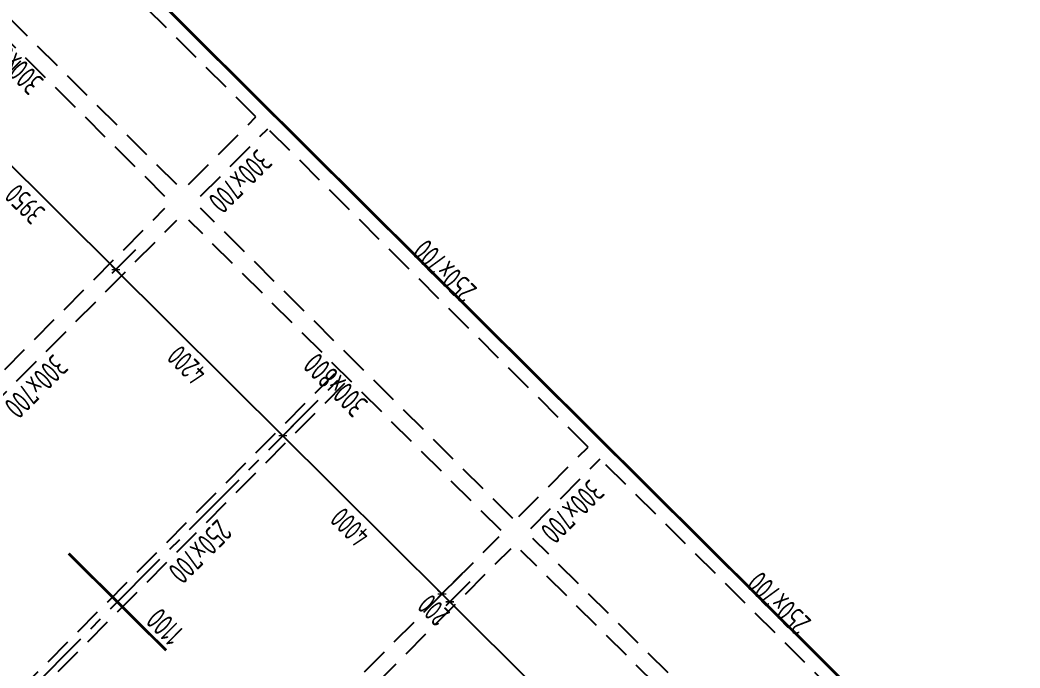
# Model space of a CAD drawing. Extents: x 517450926 to 520131079, y 3499134486 to 3500888201.
# Drawn here: x 518507917 to 518525741, y 3500346474 to 3500358029 of the extents above; entities that cross this region are included whole.
import ezdxf
from ezdxf.enums import TextEntityAlignment as Align

# ---------------------------------------------------------------- set-up
doc = ezdxf.new("R2010")
doc.units = 0
doc.header["$LTSCALE"] = 1000
doc.header["$MEASUREMENT"] = 0
doc.linetypes.add('CENTER', pattern=[2, 1.25, -0.25, 0.25, -0.25])
doc.linetypes.add('DASHED', pattern=[0.75, 0.5, -0.25])
doc.layers.get('0').update_dxf_attribs({"linetype": 'CONTINUOUS'})
doc.layers.get('Defpoints').update_dxf_attribs({"color": 2, "linetype": 'CONTINUOUS'})
for name, color, linetype in [('S_AXIS', 8, 'CENTER'), ('S_AXIS_DIMS', 3, 'CONTINUOUS'), ('S_BEAM', 4, 'DASHED'), ('S_BEAM_SECD_TEXT_HORZ', 9, 'CONTINUOUS'), ('S_BEAM_TEXT_HORZ', 7, 'CONTINUOUS'), ('S_BEAM_TEXT_VERT', 41, 'CONTINUOUS'), ('S_FLOR_ENHN', 91, 'DASHED'), ('S_FLOR_TEXT', 51, 'CONTINUOUS'), ('S_PLAN_REIN', 1, 'CONTINUOUS')]:
    doc.layers.add(name, color=color, linetype=linetype)
doc.styles.add('TH-STYLE3', font='tssdeng.shx', dxfattribs={"width": 0.7, "bigfont": 'tssdchn.shx'})
doc.styles.add('样式 1', font='Tssdeng.shx', dxfattribs={"width": 0.7, "bigfont": 'Tssdchn.shx'})
doc.dimstyles.new('TSSD_100_100', dxfattribs={"dimtxt": 375, "dimasz": 100, "dimexe": 100, "dimexo": 0, "dimgap": 125, "dimtad": 1, "dimdec": 1, "dimdsep": 46, "dimtxsty": 'TH-STYLE3', "dimblk": 'ARCHTICK', "dimcen": -100, "dimdle": 100, "dimclrt": 7, "dimadec": 0, "dimazin": 0, "dimtfac": 1, "dimtdec": 1, "dimtix": 1, "dimtmove": 2, "dimatfit": 3, "dimldrblk": 'ARCHTICK', "dimfxl": 500, "dimfxlon": 1, "dimtolj": 1, "dimtzin": 0, "dimarcsym": 0})

# ---------------------------------------------------------------- blocks, each defined once
blk = doc.blocks.new('_ArchTick')
at = {"color": 0, "const_width": 0.25}
blk.add_lwpolyline([(-0.53, -0.53), (0.53, 0.53)], dxfattribs=at)
blk = doc.blocks.new('*D228')
at = {"layer": 'Defpoints', "color": 0, "transparency": 16777216}
for p in [(518516598, 3500348678), (518515579, 3500347654), (518519646, 3500345787)]:
    blk.add_point(p, dxfattribs=at)
at = {"layer": 'S_AXIS_DIMS', "color": 0, "lineweight": -2, "transparency": 16777216}
for p, q in [((518515932, 3500348008), (518515509, 3500347583)), ((518518628, 3500344622), (518515509, 3500347724)), ((518518910, 3500345047), (518518487, 3500344621))]:
    blk.add_line(p, q, dxfattribs=at)
at = {"layer": 'S_AXIS_DIMS', "color": 0, "lineweight": -2, "transparency": 16777216, "xscale": 100, "yscale": 100, "zscale": 100}
for p, rotation in [((518515579, 3500347654), 135.1572922653654), ((518518557, 3500344692), 315.1572922653655)]:
    blk.add_blockref('_ArchTick', p, dxfattribs=dict(at, rotation=rotation))
at = {"layer": 'S_AXIS_DIMS', "color": 7, "transparency": 16777216, "insert": (518516848, 3500345951), "char_height": 375, "attachment_point": 5, "rotation": 135.1573, "style": 'TH-STYLE3'}
blk.add_mtext('\\A1;4200', dxfattribs=at)
blk = doc.blocks.new('*D229')
at = {"layer": 'Defpoints', "color": 0, "transparency": 16777216}
for p in [(518516456, 3500348819), (518516598, 3500348678), (518515438, 3500347795)]:
    blk.add_point(p, dxfattribs=at)
at = {"layer": 'S_AXIS_DIMS', "color": 0, "lineweight": -2, "transparency": 16777216}
for p, q in [((518515790, 3500348149), (518515367, 3500347724)), ((518515438, 3500347795), (518515367, 3500347865)), ((518515932, 3500348008), (518515509, 3500347583)), ((518515579, 3500347654), (518515438, 3500347795)), ((518515579, 3500347654), (518515650, 3500347583))]:
    blk.add_line(p, q, dxfattribs=at)
at = {"layer": 'S_AXIS_DIMS', "color": 0, "lineweight": -2, "transparency": 16777216, "xscale": 100, "yscale": 100, "zscale": 100}
for p, rotation in [((518515438, 3500347795), 315.1572922653655), ((518515579, 3500347654), 135.1572922653654)]:
    blk.add_blockref('_ArchTick', p, dxfattribs=dict(at, rotation=rotation))
at = {"layer": 'S_AXIS_DIMS', "color": 7, "transparency": 16777216, "insert": (518515288, 3500347503), "char_height": 375, "attachment_point": 5, "rotation": 135.1573, "style": 'TH-STYLE3'}
blk.add_mtext('\\A1;200', dxfattribs=at)
blk = doc.blocks.new('*D230')
at = {"layer": 'Defpoints', "color": 0, "transparency": 16777216}
for p in [(518513690, 3500351710), (518512602, 3500350615), (518516456, 3500348819)]:
    blk.add_point(p, dxfattribs=at)
at = {"layer": 'S_AXIS_DIMS', "color": 0, "lineweight": -2, "transparency": 16777216}
for p, q in [((518512954, 3500350970), (518512531, 3500350544)), ((518515509, 3500347724), (518512531, 3500350686)), ((518515790, 3500348149), (518515367, 3500347724))]:
    blk.add_line(p, q, dxfattribs=at)
at = {"layer": 'S_AXIS_DIMS', "color": 0, "lineweight": -2, "transparency": 16777216, "xscale": 100, "yscale": 100, "zscale": 100}
for p, rotation in [((518512602, 3500350615), 135.1572922653654), ((518515438, 3500347795), 315.1572922653655)]:
    blk.add_blockref('_ArchTick', p, dxfattribs=dict(at, rotation=rotation))
at = {"layer": 'S_AXIS_DIMS', "color": 7, "transparency": 16777216, "insert": (518513799, 3500348983), "char_height": 375, "attachment_point": 5, "rotation": 135.1573, "style": 'TH-STYLE3'}
blk.add_mtext('\\A1;4000', dxfattribs=at)
blk = doc.blocks.new('*D231')
at = {"layer": 'Defpoints', "color": 0, "transparency": 16777216}
for p in [(518510606, 3500354565), (518509624, 3500353577), (518513690, 3500351710)]:
    blk.add_point(p, dxfattribs=at)
at = {"layer": 'S_AXIS_DIMS', "color": 0, "lineweight": -2, "transparency": 16777216}
for p, q in [((518509976, 3500353932), (518509553, 3500353506)), ((518512672, 3500350545), (518509553, 3500353648)), ((518512954, 3500350970), (518512531, 3500350544))]:
    blk.add_line(p, q, dxfattribs=at)
at = {"layer": 'S_AXIS_DIMS', "color": 0, "lineweight": -2, "transparency": 16777216, "xscale": 100, "yscale": 100, "zscale": 100}
for p, rotation in [((518509624, 3500353577), 135.1572922653654), ((518512602, 3500350615), 315.1572922653655)]:
    blk.add_blockref('_ArchTick', p, dxfattribs=dict(at, rotation=rotation))
at = {"layer": 'S_AXIS_DIMS', "color": 7, "transparency": 16777216, "insert": (518510892, 3500351875), "char_height": 375, "attachment_point": 5, "rotation": 135.1573, "style": 'TH-STYLE3'}
blk.add_mtext('\\A1;4200', dxfattribs=at)
blk = doc.blocks.new('*D232')
at = {"layer": 'Defpoints', "color": 0, "transparency": 16777216}
for p in [(518507912, 3500357457), (518506823, 3500356362), (518510606, 3500354565)]:
    blk.add_point(p, dxfattribs=at)
at = {"layer": 'S_AXIS_DIMS', "color": 0, "lineweight": -2, "transparency": 16777216}
for p, q in [((518507175, 3500356717), (518506752, 3500356292)), ((518509694, 3500353507), (518506752, 3500356433)), ((518509976, 3500353932), (518509553, 3500353506))]:
    blk.add_line(p, q, dxfattribs=at)
at = {"layer": 'S_AXIS_DIMS', "color": 0, "lineweight": -2, "transparency": 16777216, "xscale": 100, "yscale": 100, "zscale": 100}
for p, rotation in [((518506823, 3500356362), 135.1572922653654), ((518509624, 3500353577), 315.1572922653655)]:
    blk.add_blockref('_ArchTick', p, dxfattribs=dict(at, rotation=rotation))
at = {"layer": 'S_AXIS_DIMS', "color": 7, "transparency": 16777216, "insert": (518508003, 3500354748), "char_height": 375, "attachment_point": 5, "rotation": 135.1573, "style": 'TH-STYLE3'}
blk.add_mtext('\\A1;3950', dxfattribs=at)
blk = doc.blocks.new('*D275')
at = {"layer": 'Defpoints', "color": 0, "transparency": 16777216}
for p in [(518518784, 3500350876), (518493334, 3500336844), (518500051, 3500333572), (518500307, 3500332652), (518497398, 3500329372)]:
    blk.add_point(p, dxfattribs=at)
at = {"layer": 'S_AXIS_DIMS', "color": 0, "lineweight": -2, "transparency": 16777216}
blk.add_arc((518500528, 3500332519), 1156, 45.1573, 148.9904, dxfattribs=at)
at = {"layer": 'S_AXIS_DIMS', "color": 0, "lineweight": -2, "transparency": 16777216, "xscale": 100, "yscale": 100, "zscale": 100}
for p, rotation in [((518501343, 3500333339), 315.1572922626805), ((518499537, 3500333115), 238.9904039091502)]:
    blk.add_blockref('_ArchTick', p, dxfattribs=dict(at, rotation=rotation))
at = {"layer": 'S_AXIS_DIMS', "color": 7, "transparency": 16777216, "insert": (518500424, 3500333357), "char_height": 375, "attachment_point": 5, "rotation": 187.0738, "style": 'TH-STYLE3'}
blk.add_mtext('\\A1;104°', dxfattribs=at)

msp = doc.modelspace()

# ---------------------------------------------------------------- linework, layer by layer
at = {"layer": 'S_AXIS'}
msp.add_line((518495426.5173, 3500333345.8371), (518513690.2369, 3500351710.1106), dxfattribs=at)
at = {"layer": 'S_BEAM', "linetype": 'Continuous'}
msp.add_line((518536405.8214, 3500332503.7387), (518500492.6763, 3500368220.2407), dxfattribs=at)
at = {"layer": 'S_BEAM'}
for p, q in [((518512121.99, 3500356302.0167), (518506768.7161, 3500361625.9786)), ((518510711.0818, 3500355096.0573), (518505605.9738, 3500360173.2122)), ((518510499.533, 3500354883.3437), (518505394.4249, 3500359960.4986)), ((518502288.3377, 3500351625.7669), (518508000.1573, 3500357369.034)), ((518510923.2131, 3500355096.6397), (518512121.99, 3500356302.0167)), ((518511135.9267, 3500354885.0908), (518512334.7036, 3500356090.4678)), ((518518042.5184, 3500350413.9063), (518512334.7036, 3500356090.4678)), ((518504999.8445, 3500349140.659), (518510500.1153, 3500354671.2125)), ((518516702.5147, 3500349137.4306), (518511136.509, 3500354672.9596)), ((518505212.5581, 3500348929.1102), (518510712.8289, 3500354459.6636)), ((518516490.9658, 3500348924.717), (518510924.9601, 3500354460.246)), ((518507889.7865, 3500346054.9889), (518513601.6062, 3500351798.2559)), ((518508067.0479, 3500345878.6982), (518513778.8675, 3500351621.9652)), ((518516808.4833, 3500349173.077), (518518042.5184, 3500350413.9063)), ((518517021.1969, 3500348961.5281), (518518255.232, 3500350202.3574)), ((518524033.9513, 3500344455.2796), (518518255.232, 3500350202.3574)), ((518510885.1147, 3500343217.0964), (518516455.9018, 3500348818.5543)), ((518522658.4953, 3500343214.0621), (518517057.0374, 3500348784.8492)), ((518511097.8283, 3500343005.5475), (518516668.6154, 3500348607.0055)), ((518522446.9465, 3500343001.3485), (518516845.4885, 3500348572.1356))]:
    msp.add_line(p, q, dxfattribs=at)
at = {"layer": 'S_FLOR_ENHN', "linetype": 'ByBlock', "const_width": 50}
msp.add_lwpolyline([(518516942.5503, 3500313216.9277), (518518035.5529, 3500314315.9478), (518518319.169, 3500314033.8847), (518536547.6304, 3500332362.7061), (518500492.6763, 3500368220.2407), (518492728.8326, 3500360413.6518), (518484075.4782, 3500344352.6537), (518498334.3794, 3500330171.8274), (518499533.1564, 3500331377.2044), (518510594.2632, 3500320376.6628), (518510171.1655, 3500319951.2356)], close=True, dxfattribs=at)
at = {"layer": 'S_PLAN_REIN', "const_width": 50}
msp.add_lwpolyline([(518508785.1704, 3500348515.2268), (518510522.3326, 3500346787.5765)], dxfattribs=at)

# ---------------------------------------------------------------- texts
at = {"layer": 'S_BEAM_SECD_TEXT_HORZ', "linetype": 'Continuous', "width": 0.7}
for rotation, style, p in [(135.15728815, 'TH-STYLE3', (518515625.6132, 3500353691.5953)), (225.15729781, '样式 1', (518510986.0085, 3500348687.6261)), (135.15728815, 'TH-STYLE3', (518521581.5938, 3500347768.2267))]:
    msp.add_text('250x700', height=400, rotation=rotation, dxfattribs=dict(at, style=style)).set_placement(p, align=Align.CENTER)
at = {"layer": 'S_BEAM_TEXT_HORZ', "linetype": 'Continuous', "style": '样式 1', "width": 0.7}
for p in [(518507900.7843, 3500357410.9261), (518513679.4945, 3500351663.8574)]:
    msp.add_text('300x800', height=400, rotation=135.15728815, dxfattribs=at).set_placement(p, align=Align.CENTER)
at = {"layer": 'S_BEAM_TEXT_VERT', "linetype": 'Continuous', "style": '样式 1', "width": 0.7}
for p in [(518511699.4325, 3500355289.7445), (518508061.298, 3500351631.5796), (518517619.9609, 3500349401.6341)]:
    msp.add_text('300x700', height=400, rotation=225.15729781, dxfattribs=at).set_placement(p, align=Align.CENTER)
at = {"layer": 'S_FLOR_TEXT', "style": 'TH-STYLE3', "width": 0.7}
msp.add_text('1100', height=400, rotation=135.15728815, dxfattribs=at).set_placement((518510866.6036, 3500347127.2308))

# ---------------------------------------------------------------- dimensions: what is measured, and where the dimension line sits
at = {"layer": 'S_AXIS_DIMS'}
for base, p1, p2, picture, middle in [((518506822.797, 3500356362.4554), (518510606.4721, 3500354565.438), (518507911.5267, 3500357457.1793), '*D232', (518508002.7935, 3500354748.1865)), ((518509623.5168, 3500353577.0709), (518513690.2369, 3500351710.1106), (518510606.4721, 3500354565.438), '*D231', (518510892.1486, 3500351874.6521)), ((518512601.5071, 3500350615.3867), (518516455.9018, 3500348818.5543), (518513690.2369, 3500351710.1106), '*D230', (518513799.2343, 3500348983.4842)), ((518515437.6884, 3500347794.735), (518516597.7109, 3500348677.5218), (518516455.9018, 3500348818.5543), '*D229', (518515288.2295, 3500347502.642)), ((518515579.4974, 3500347653.7024), (518519646.2175, 3500345786.742), (518516597.7109, 3500348677.5218), '*D228', (518516848.1292, 3500345951.2836))]:
    dim = msp.add_linear_dim(base=base, p1=p1, p2=p2, angle=135.15729227, dimstyle='TSSD_100_100', dxfattribs=at)
    dim.commit()
    dim.dimension.update_dxf_attribs({"geometry": picture, "text_midpoint": middle})
dim = msp.add_angular_dim_2l(base=(518500050.9488, 3500333572.4709), line1=((518500307.4769, 3500332652.1272), (518493334.2882, 3500336843.6313)), line2=((518518783.716, 3500350875.5623), (518497398.1126, 3500329372.217)), dimstyle='TSSD_100_100', dxfattribs=at)
dim.commit()
dim.dimension.update_dxf_attribs({"geometry": '*D275', "text_midpoint": (518500424.263, 3500333356.634)})

doc.saveas('drawing.dxf')
